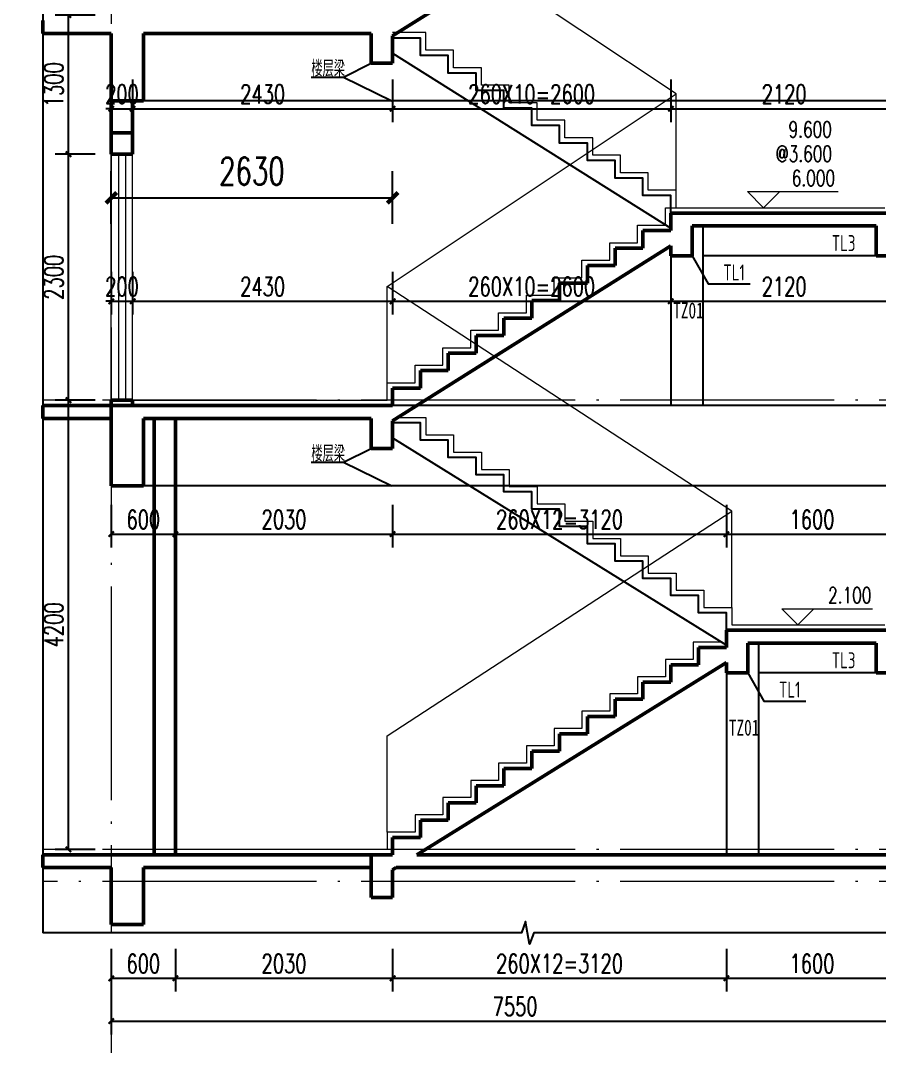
# Model space of a CAD drawing. Extents: x 3968514 to 5230306, y -516551 to -228246.
# Drawn here: x 5138046 to 5146074, y -487414 to -477822 of the extents above; entities that cross this region are included whole.
import ezdxf
from ezdxf.enums import TextEntityAlignment as Align

# ---------------------------------------------------------------- set-up
doc = ezdxf.new("R2010")
doc.units = 0
doc.header["$LTSCALE"] = 1000
doc.header["$MEASUREMENT"] = 0
doc.linetypes.add('DOTE', pattern=[2.42, 2, -0.2, 0.02, -0.2])
for name, color, linetype, lineweight in [('2-立面栏杆', 109, 'Continuous', 9), ('3-粉刷线', 71, 'Continuous', 13), ('AXIS', 3, 'Continuous', 15), ('DIM_ELEV', 3, 'Continuous', 15), ('DOTE', 1, 'DOTE', 9), ('PUB_DIM', 3, 'Continuous', 15), ('WALL', 140, 'Continuous', 50), ('WINDOW', 2, 'Continuous', 20)]:
    doc.layers.add(name, color=color, linetype=linetype, lineweight=lineweight)
for name, color, linetype in [('DIM_SYMB', 3, 'Continuous'), ('JG-墙柱', 6, 'Continuous'), ('JG-大样-文字', 3, 'Continuous'), ('PUB_TEXT', 7, 'Continuous'), ('S_E_STAIR', 4, 'Continuous'), ('STAIR', 2, 'Continuous')]:
    doc.layers.add(name, color=color, linetype=linetype)
doc.styles.add('_TCH_DIM', font='SIMPLEX', dxfattribs={"bigfont": 'GBCBIG'})
doc.styles.add('_TCH_DIM_T3', font='SIMPLEX.shx', dxfattribs={"width": 0.7, "bigfont": 'GBCBIG.shx'})
doc.styles.add('DIM_FONT', font='SIMPLEX', dxfattribs={"width": 0.7, "bigfont": 'GBCBIG'})
doc.styles.add('TSSD', font='tssdeng.shx', dxfattribs={"bigfont": 'hztxt.shx'})
doc.styles.add('样式 1', font='')
doc.styles.get('样式 1').set_extended_font_data('FangSong_GB2312')
doc.dimstyles.new('_TCH_ARCH&&100', dxfattribs={"dimtxt": 255, "dimasz": 100, "dimexe": 250, "dimexo": 300, "dimgap": 122.5, "dimtad": 1, "dimdec": 0, "dimzin": 0, "dimdsep": 46, "dimtxsty": '_TCH_DIM_T3', "dimblk": 'ARCHTICK', "dimcen": 0.09, "dimclrt": 7, "dimazin": 2, "dimtfac": 1, "dimtdec": 0, "dimtix": 1, "dimtmove": 2, "dimatfit": 3, "dimfxl": 150, "dimtolj": 1, "dimtzin": 0, "dimarcsym": 0})
doc.dimstyles.new('_TCH_ARCH&&50', dxfattribs={"dimscale": 0.5, "dimtxt": 350, "dimasz": 100, "dimexe": 250, "dimexo": 300, "dimgap": 100, "dimtad": 1, "dimdec": 0, "dimzin": 0, "dimdsep": 46, "dimtxsty": 'DIM_FONT', "dimblk": 'ARCHTICK', "dimcen": 0.09, "dimclrt": 7, "dimazin": 2, "dimtfac": 1, "dimtdec": 0, "dimtix": 1, "dimtmove": 2, "dimatfit": 3, "dimfxl": 1, "dimtolj": 1, "dimtzin": 0, "dimarcsym": 0})

# ---------------------------------------------------------------- blocks, each defined once
blk = doc.blocks.new('$TCHSYS$WIN2D')
for p, q in [((-0.5, 0.5), (0.5, 0.5)), ((-0.5, 0.5), (-0.5, -0.5)), ((0.5, 0.5), (0.5, -0.5)), ((0.5, 0.1667), (-0.5, 0.1667)), ((0.5, -0.1667), (-0.5, -0.1667)), ((-0.5, -0.5), (0.5, -0.5))]:
    blk.add_line(p, q)
blk = doc.blocks.new('_ArchTick')
at = {"color": 0, "linetype": 'ByBlock', "const_width": 0.4}
blk.add_lwpolyline([(-0.5, -0.5), (0.5, 0.5)], dxfattribs=at)
blk = doc.blocks.new('*D880')
at = {"layer": 'Defpoints', "color": 0, "transparency": 16777216}
for p in [(5141523.7, -479479.7), (5138893.5, -480021.6), (5141523.7, -480021.6)]:
    blk.add_point(p, dxfattribs=at)
at = {"layer": 'PUB_DIM', "color": 0, "lineweight": -2, "transparency": 16777216}
for p, q in [((5138893.5, -479721.6), (5138893.5, -479229.7)), ((5141523.7, -479721.6), (5141523.7, -479229.7)), ((5138893.5, -479479.7), (5141523.7, -479479.7))]:
    blk.add_line(p, q, dxfattribs=at)
at = {"layer": 'PUB_DIM', "color": 0, "lineweight": -2, "transparency": 16777216, "xscale": 100, "yscale": 100, "zscale": 100, "rotation": 180}
blk.add_blockref('_ArchTick', (5138893.5, -479479.7), dxfattribs=at)
at = {"layer": 'PUB_DIM', "color": 0, "lineweight": -2, "transparency": 16777216, "xscale": 100, "yscale": 100, "zscale": 100}
blk.add_blockref('_ArchTick', (5141523.7, -479479.7), dxfattribs=at)
at = {"layer": 'PUB_DIM', "color": 7, "transparency": 16777216, "insert": (5140208.6, -479229.7), "char_height": 255, "attachment_point": 5, "style": '_TCH_DIM_T3'}
blk.add_mtext('\\A1;2630', dxfattribs=at)
blk = doc.blocks.new('*D881')
at = {"layer": 'Defpoints', "color": 0, "transparency": 16777216}
for p in [(5138493.5, -481371.7), (5138893.5, -481371.7), (5138893.5, -485571.7)]:
    blk.add_point(p, dxfattribs=at)
at = {"layer": 'PUB_DIM', "color": 0, "lineweight": -2, "transparency": 16777216}
for p, q in [((5138743.5, -481371.7), (5138368.5, -481371.7)), ((5138493.5, -485571.7), (5138493.5, -481371.7)), ((5138743.5, -485571.7), (5138368.5, -485571.7))]:
    blk.add_line(p, q, dxfattribs=at)
at = {"layer": 'PUB_DIM', "color": 0, "lineweight": -2, "transparency": 16777216, "xscale": 50, "yscale": 50, "zscale": 50}
for p, rotation in [((5138493.5, -481371.7), 90), ((5138493.5, -485571.7), 270)]:
    blk.add_blockref('_ArchTick', p, dxfattribs=dict(at, rotation=rotation))
at = {"layer": 'PUB_DIM', "color": 7, "transparency": 16777216, "insert": (5138356, -483471.7), "char_height": 175, "attachment_point": 5, "rotation": 90, "style": 'DIM_FONT'}
blk.add_mtext('\\A1;4200', dxfattribs=at)
blk = doc.blocks.new('*D882')
at = {"layer": 'Defpoints', "color": 0, "transparency": 16777216}
for p in [(5138493.5, -479071.7), (5138893.5, -479071.7), (5138893.5, -481371.7)]:
    blk.add_point(p, dxfattribs=at)
at = {"layer": 'PUB_DIM', "color": 0, "lineweight": -2, "transparency": 16777216}
for p, q in [((5138743.5, -479071.7), (5138368.5, -479071.7)), ((5138493.5, -481371.7), (5138493.5, -479071.7)), ((5138743.5, -481371.7), (5138368.5, -481371.7))]:
    blk.add_line(p, q, dxfattribs=at)
at = {"layer": 'PUB_DIM', "color": 0, "lineweight": -2, "transparency": 16777216, "xscale": 50, "yscale": 50, "zscale": 50}
for p, rotation in [((5138493.5, -479071.7), 90), ((5138493.5, -481371.7), 270)]:
    blk.add_blockref('_ArchTick', p, dxfattribs=dict(at, rotation=rotation))
at = {"layer": 'PUB_DIM', "color": 7, "transparency": 16777216, "insert": (5138356, -480221.7), "char_height": 175, "attachment_point": 5, "rotation": 90, "style": 'DIM_FONT'}
blk.add_mtext('\\A1;2300', dxfattribs=at)
blk = doc.blocks.new('*D883')
at = {"layer": 'Defpoints', "color": 0, "transparency": 16777216}
for p in [(5138493.5, -477771.7), (5138893.5, -477771.7), (5138893.5, -479071.7)]:
    blk.add_point(p, dxfattribs=at)
at = {"layer": 'PUB_DIM', "color": 0, "lineweight": -2, "transparency": 16777216}
for p, q in [((5138743.5, -477771.7), (5138368.5, -477771.7)), ((5138493.5, -479071.7), (5138493.5, -477771.7)), ((5138743.5, -479071.7), (5138368.5, -479071.7))]:
    blk.add_line(p, q, dxfattribs=at)
at = {"layer": 'PUB_DIM', "color": 0, "lineweight": -2, "transparency": 16777216, "xscale": 50, "yscale": 50, "zscale": 50}
for p, rotation in [((5138493.5, -477771.7), 90), ((5138493.5, -479071.7), 270)]:
    blk.add_blockref('_ArchTick', p, dxfattribs=dict(at, rotation=rotation))
at = {"layer": 'PUB_DIM', "color": 7, "transparency": 16777216, "insert": (5138356, -478421.7), "char_height": 175, "attachment_point": 5, "rotation": 90, "style": 'DIM_FONT'}
blk.add_mtext('\\A1;1300', dxfattribs=at)
blk = doc.blocks.new('*D930')
at = {"layer": 'Defpoints', "color": 0, "transparency": 16777216}
for p in [(5144123.7, -478221.6), (5146243.6, -478221.6), (5146243.6, -478646.6)]:
    blk.add_point(p, dxfattribs=at)
at = {"layer": 'PUB_DIM', "color": 0, "lineweight": -2, "transparency": 16777216}
for p, q in [((5144123.7, -478371.6), (5144123.7, -478771.6)), ((5146243.6, -478371.6), (5146243.6, -478771.6)), ((5144123.7, -478646.6), (5146243.6, -478646.6))]:
    blk.add_line(p, q, dxfattribs=at)
at = {"layer": 'PUB_DIM', "color": 0, "lineweight": -2, "transparency": 16777216, "xscale": 50, "yscale": 50, "zscale": 50, "rotation": 180}
blk.add_blockref('_ArchTick', (5144123.7, -478646.6), dxfattribs=at)
at = {"layer": 'PUB_DIM', "color": 0, "lineweight": -2, "transparency": 16777216, "xscale": 50, "yscale": 50, "zscale": 50}
blk.add_blockref('_ArchTick', (5146243.6, -478646.6), dxfattribs=at)
at = {"layer": 'PUB_DIM', "color": 7, "transparency": 16777216, "insert": (5145183.7, -478509.1), "char_height": 175, "attachment_point": 5, "style": 'DIM_FONT'}
blk.add_mtext('\\A1;2120', dxfattribs=at)
blk = doc.blocks.new('*D931')
at = {"layer": 'Defpoints', "color": 0, "transparency": 16777216}
for p in [(5141523.7, -478221.6), (5144123.7, -478221.6), (5144123.7, -478646.6)]:
    blk.add_point(p, dxfattribs=at)
at = {"layer": 'PUB_DIM', "color": 0, "lineweight": -2, "transparency": 16777216}
for p, q in [((5141523.7, -478371.6), (5141523.7, -478771.6)), ((5144123.7, -478371.6), (5144123.7, -478771.6)), ((5141523.7, -478646.6), (5144123.7, -478646.6))]:
    blk.add_line(p, q, dxfattribs=at)
at = {"layer": 'PUB_DIM', "color": 0, "lineweight": -2, "transparency": 16777216, "xscale": 50, "yscale": 50, "zscale": 50, "rotation": 180}
blk.add_blockref('_ArchTick', (5141523.7, -478646.6), dxfattribs=at)
at = {"layer": 'PUB_DIM', "color": 0, "lineweight": -2, "transparency": 16777216, "xscale": 50, "yscale": 50, "zscale": 50}
blk.add_blockref('_ArchTick', (5144123.7, -478646.6), dxfattribs=at)
at = {"layer": 'PUB_DIM', "color": 7, "transparency": 16777216, "insert": (5142823.7, -478509.1), "char_height": 175, "attachment_point": 5, "style": 'DIM_FONT'}
blk.add_mtext('\\A1;260X10=2600', dxfattribs=at)
blk = doc.blocks.new('*D932')
at = {"layer": 'Defpoints', "color": 0, "transparency": 16777216}
for p in [(5139093.5, -478221.6), (5141523.7, -478221.6), (5141523.7, -478646.6)]:
    blk.add_point(p, dxfattribs=at)
at = {"layer": 'PUB_DIM', "color": 0, "lineweight": -2, "transparency": 16777216}
for p, q in [((5139093.5, -478371.6), (5139093.5, -478771.6)), ((5141523.7, -478371.6), (5141523.7, -478771.6)), ((5139093.5, -478646.6), (5141523.7, -478646.6))]:
    blk.add_line(p, q, dxfattribs=at)
at = {"layer": 'PUB_DIM', "color": 0, "lineweight": -2, "transparency": 16777216, "xscale": 50, "yscale": 50, "zscale": 50, "rotation": 180}
blk.add_blockref('_ArchTick', (5139093.5, -478646.6), dxfattribs=at)
at = {"layer": 'PUB_DIM', "color": 0, "lineweight": -2, "transparency": 16777216, "xscale": 50, "yscale": 50, "zscale": 50}
blk.add_blockref('_ArchTick', (5141523.7, -478646.6), dxfattribs=at)
at = {"layer": 'PUB_DIM', "color": 7, "transparency": 16777216, "insert": (5140308.6, -478509.1), "char_height": 175, "attachment_point": 5, "style": 'DIM_FONT'}
blk.add_mtext('\\A1;2430', dxfattribs=at)
blk = doc.blocks.new('*D933')
at = {"layer": 'Defpoints', "color": 0, "transparency": 16777216}
for p in [(5138893.5, -478221.6), (5139093.5, -478221.6), (5139093.5, -478646.6)]:
    blk.add_point(p, dxfattribs=at)
at = {"layer": 'PUB_DIM', "color": 0, "lineweight": -2, "transparency": 16777216}
for p, q in [((5138893.5, -478371.6), (5138893.5, -478771.6)), ((5139093.5, -478371.6), (5139093.5, -478771.6)), ((5138893.5, -478646.6), (5138843.5, -478646.6)), ((5138893.5, -478646.6), (5139093.5, -478646.6)), ((5139093.5, -478646.6), (5139143.5, -478646.6))]:
    blk.add_line(p, q, dxfattribs=at)
at = {"layer": 'PUB_DIM', "color": 0, "lineweight": -2, "transparency": 16777216, "xscale": 50, "yscale": 50, "zscale": 50}
blk.add_blockref('_ArchTick', (5138893.5, -478646.6), dxfattribs=at)
at = {"layer": 'PUB_DIM', "color": 0, "lineweight": -2, "transparency": 16777216, "xscale": 50, "yscale": 50, "zscale": 50, "rotation": 180}
blk.add_blockref('_ArchTick', (5139093.5, -478646.6), dxfattribs=at)
at = {"layer": 'PUB_DIM', "color": 7, "transparency": 16777216, "insert": (5138993.5, -478509.1), "char_height": 175, "attachment_point": 5, "style": 'DIM_FONT'}
blk.add_mtext('\\A1;200', dxfattribs=at)
blk = doc.blocks.new('*D935')
at = {"layer": 'Defpoints', "color": 0, "transparency": 16777216}
for p in [(5144123.7, -480021.6), (5146243.6, -480021.6), (5146243.6, -480446.6)]:
    blk.add_point(p, dxfattribs=at)
at = {"layer": 'PUB_DIM', "color": 0, "lineweight": -2, "transparency": 16777216}
for p, q in [((5144123.7, -480171.6), (5144123.7, -480571.6)), ((5146243.6, -480171.6), (5146243.6, -480571.6)), ((5144123.7, -480446.6), (5146243.6, -480446.6))]:
    blk.add_line(p, q, dxfattribs=at)
at = {"layer": 'PUB_DIM', "color": 0, "lineweight": -2, "transparency": 16777216, "xscale": 50, "yscale": 50, "zscale": 50, "rotation": 180}
blk.add_blockref('_ArchTick', (5144123.7, -480446.6), dxfattribs=at)
at = {"layer": 'PUB_DIM', "color": 0, "lineweight": -2, "transparency": 16777216, "xscale": 50, "yscale": 50, "zscale": 50}
blk.add_blockref('_ArchTick', (5146243.6, -480446.6), dxfattribs=at)
at = {"layer": 'PUB_DIM', "color": 7, "transparency": 16777216, "insert": (5145183.7, -480309.1), "char_height": 175, "attachment_point": 5, "style": 'DIM_FONT'}
blk.add_mtext('\\A1;2120', dxfattribs=at)
blk = doc.blocks.new('*D936')
at = {"layer": 'Defpoints', "color": 0, "transparency": 16777216}
for p in [(5141523.7, -480021.6), (5144123.7, -480021.6), (5144123.7, -480446.6)]:
    blk.add_point(p, dxfattribs=at)
at = {"layer": 'PUB_DIM', "color": 0, "lineweight": -2, "transparency": 16777216}
for p, q in [((5141523.7, -480171.6), (5141523.7, -480571.6)), ((5144123.7, -480171.6), (5144123.7, -480571.6)), ((5141523.7, -480446.6), (5144123.7, -480446.6))]:
    blk.add_line(p, q, dxfattribs=at)
at = {"layer": 'PUB_DIM', "color": 0, "lineweight": -2, "transparency": 16777216, "xscale": 50, "yscale": 50, "zscale": 50, "rotation": 180}
blk.add_blockref('_ArchTick', (5141523.7, -480446.6), dxfattribs=at)
at = {"layer": 'PUB_DIM', "color": 0, "lineweight": -2, "transparency": 16777216, "xscale": 50, "yscale": 50, "zscale": 50}
blk.add_blockref('_ArchTick', (5144123.7, -480446.6), dxfattribs=at)
at = {"layer": 'PUB_DIM', "color": 7, "transparency": 16777216, "insert": (5142823.7, -480309.1), "char_height": 175, "attachment_point": 5, "style": 'DIM_FONT'}
blk.add_mtext('\\A1;260X10=2600', dxfattribs=at)
blk = doc.blocks.new('*D937')
at = {"layer": 'Defpoints', "color": 0, "transparency": 16777216}
for p in [(5139093.6, -480021.6), (5141523.7, -480021.6), (5141523.7, -480446.6)]:
    blk.add_point(p, dxfattribs=at)
at = {"layer": 'PUB_DIM', "color": 0, "lineweight": -2, "transparency": 16777216}
for p, q in [((5139093.6, -480171.6), (5139093.6, -480571.6)), ((5141523.7, -480171.6), (5141523.7, -480571.6)), ((5139093.6, -480446.6), (5141523.7, -480446.6))]:
    blk.add_line(p, q, dxfattribs=at)
at = {"layer": 'PUB_DIM', "color": 0, "lineweight": -2, "transparency": 16777216, "xscale": 50, "yscale": 50, "zscale": 50, "rotation": 180}
blk.add_blockref('_ArchTick', (5139093.6, -480446.6), dxfattribs=at)
at = {"layer": 'PUB_DIM', "color": 0, "lineweight": -2, "transparency": 16777216, "xscale": 50, "yscale": 50, "zscale": 50}
blk.add_blockref('_ArchTick', (5141523.7, -480446.6), dxfattribs=at)
at = {"layer": 'PUB_DIM', "color": 7, "transparency": 16777216, "insert": (5140308.6, -480309.1), "char_height": 175, "attachment_point": 5, "style": 'DIM_FONT'}
blk.add_mtext('\\A1;2430', dxfattribs=at)
blk = doc.blocks.new('*D938')
at = {"layer": 'Defpoints', "color": 0, "transparency": 16777216}
for p in [(5138893.5, -480021.6), (5139093.6, -480021.6), (5139093.6, -480446.6)]:
    blk.add_point(p, dxfattribs=at)
at = {"layer": 'PUB_DIM', "color": 0, "lineweight": -2, "transparency": 16777216}
for p, q in [((5138893.5, -480171.6), (5138893.5, -480571.6)), ((5139093.6, -480171.6), (5139093.6, -480571.6)), ((5138893.5, -480446.6), (5138843.5, -480446.6)), ((5138893.5, -480446.6), (5139093.6, -480446.6)), ((5139093.6, -480446.6), (5139143.6, -480446.6))]:
    blk.add_line(p, q, dxfattribs=at)
at = {"layer": 'PUB_DIM', "color": 0, "lineweight": -2, "transparency": 16777216, "xscale": 50, "yscale": 50, "zscale": 50}
blk.add_blockref('_ArchTick', (5138893.5, -480446.6), dxfattribs=at)
at = {"layer": 'PUB_DIM', "color": 0, "lineweight": -2, "transparency": 16777216, "xscale": 50, "yscale": 50, "zscale": 50, "rotation": 180}
blk.add_blockref('_ArchTick', (5139093.6, -480446.6), dxfattribs=at)
at = {"layer": 'PUB_DIM', "color": 7, "transparency": 16777216, "insert": (5138993.5, -480309.1), "char_height": 175, "attachment_point": 5, "style": 'DIM_FONT'}
blk.add_mtext('\\A1;200', dxfattribs=at)
blk = doc.blocks.new('*D940')
at = {"layer": 'Defpoints', "color": 0, "transparency": 16777216}
for p in [(5144643.7, -482199.1), (5146243.6, -482199.1), (5146243.6, -482624.1)]:
    blk.add_point(p, dxfattribs=at)
at = {"layer": 'PUB_DIM', "color": 0, "lineweight": -2, "transparency": 16777216}
for p, q in [((5144643.7, -482349.1), (5144643.7, -482749.1)), ((5146243.6, -482349.1), (5146243.6, -482749.1)), ((5144643.7, -482624.1), (5146243.6, -482624.1))]:
    blk.add_line(p, q, dxfattribs=at)
at = {"layer": 'PUB_DIM', "color": 0, "lineweight": -2, "transparency": 16777216, "xscale": 50, "yscale": 50, "zscale": 50, "rotation": 180}
blk.add_blockref('_ArchTick', (5144643.7, -482624.1), dxfattribs=at)
at = {"layer": 'PUB_DIM', "color": 0, "lineweight": -2, "transparency": 16777216, "xscale": 50, "yscale": 50, "zscale": 50}
blk.add_blockref('_ArchTick', (5146243.6, -482624.1), dxfattribs=at)
at = {"layer": 'PUB_DIM', "color": 7, "transparency": 16777216, "insert": (5145443.7, -482486.6), "char_height": 175, "attachment_point": 5, "style": 'DIM_FONT'}
blk.add_mtext('\\A1;1600', dxfattribs=at)
blk = doc.blocks.new('*D941')
at = {"layer": 'Defpoints', "color": 0, "transparency": 16777216}
for p in [(5141523.7, -482199.1), (5144643.7, -482199.1), (5144643.7, -482624.1)]:
    blk.add_point(p, dxfattribs=at)
at = {"layer": 'PUB_DIM', "color": 0, "lineweight": -2, "transparency": 16777216}
for p, q in [((5141523.7, -482349.1), (5141523.7, -482749.1)), ((5144643.7, -482349.1), (5144643.7, -482749.1)), ((5141523.7, -482624.1), (5144643.7, -482624.1))]:
    blk.add_line(p, q, dxfattribs=at)
at = {"layer": 'PUB_DIM', "color": 0, "lineweight": -2, "transparency": 16777216, "xscale": 50, "yscale": 50, "zscale": 50, "rotation": 180}
blk.add_blockref('_ArchTick', (5141523.7, -482624.1), dxfattribs=at)
at = {"layer": 'PUB_DIM', "color": 0, "lineweight": -2, "transparency": 16777216, "xscale": 50, "yscale": 50, "zscale": 50}
blk.add_blockref('_ArchTick', (5144643.7, -482624.1), dxfattribs=at)
at = {"layer": 'PUB_DIM', "color": 7, "transparency": 16777216, "insert": (5143083.7, -482486.6), "char_height": 175, "attachment_point": 5, "style": 'DIM_FONT'}
blk.add_mtext('\\A1;260X12=3120', dxfattribs=at)
blk = doc.blocks.new('*D942')
at = {"layer": 'Defpoints', "color": 0, "transparency": 16777216}
for p in [(5139493.6, -482199.1), (5141523.7, -482199.1), (5141523.7, -482624.1)]:
    blk.add_point(p, dxfattribs=at)
at = {"layer": 'PUB_DIM', "color": 0, "lineweight": -2, "transparency": 16777216}
for p, q in [((5139493.6, -482349.1), (5139493.6, -482749.1)), ((5141523.7, -482349.1), (5141523.7, -482749.1)), ((5139493.6, -482624.1), (5141523.7, -482624.1))]:
    blk.add_line(p, q, dxfattribs=at)
at = {"layer": 'PUB_DIM', "color": 0, "lineweight": -2, "transparency": 16777216, "xscale": 50, "yscale": 50, "zscale": 50, "rotation": 180}
blk.add_blockref('_ArchTick', (5139493.6, -482624.1), dxfattribs=at)
at = {"layer": 'PUB_DIM', "color": 0, "lineweight": -2, "transparency": 16777216, "xscale": 50, "yscale": 50, "zscale": 50}
blk.add_blockref('_ArchTick', (5141523.7, -482624.1), dxfattribs=at)
at = {"layer": 'PUB_DIM', "color": 7, "transparency": 16777216, "insert": (5140508.7, -482486.6), "char_height": 175, "attachment_point": 5, "style": 'DIM_FONT'}
blk.add_mtext('\\A1;2030', dxfattribs=at)
blk = doc.blocks.new('*D943')
at = {"layer": 'Defpoints', "color": 0, "transparency": 16777216}
for p in [(5138893.5, -482199.1), (5139493.6, -482199.1), (5139493.6, -482624.1)]:
    blk.add_point(p, dxfattribs=at)
at = {"layer": 'PUB_DIM', "color": 0, "lineweight": -2, "transparency": 16777216}
for p, q in [((5138893.5, -482349.1), (5138893.5, -482749.1)), ((5139493.6, -482349.1), (5139493.6, -482749.1)), ((5138893.5, -482624.1), (5139493.6, -482624.1))]:
    blk.add_line(p, q, dxfattribs=at)
at = {"layer": 'PUB_DIM', "color": 0, "lineweight": -2, "transparency": 16777216, "xscale": 50, "yscale": 50, "zscale": 50, "rotation": 180}
blk.add_blockref('_ArchTick', (5138893.5, -482624.1), dxfattribs=at)
at = {"layer": 'PUB_DIM', "color": 0, "lineweight": -2, "transparency": 16777216, "xscale": 50, "yscale": 50, "zscale": 50}
blk.add_blockref('_ArchTick', (5139493.6, -482624.1), dxfattribs=at)
at = {"layer": 'PUB_DIM', "color": 7, "transparency": 16777216, "insert": (5139193.6, -482486.6), "char_height": 175, "attachment_point": 5, "style": 'DIM_FONT'}
blk.add_mtext('\\A1;600', dxfattribs=at)
blk = doc.blocks.new('*D944')
at = {"layer": 'Defpoints', "color": 0, "transparency": 16777216}
for p in [(5138893.5, -486351.2), (5146443.6, -486351.2), (5146443.6, -487176.2)]:
    blk.add_point(p, dxfattribs=at)
at = {"layer": 'PUB_DIM', "color": 0, "lineweight": -2, "transparency": 16777216}
for p, q in [((5138893.5, -486501.2), (5138893.5, -487301.2)), ((5146443.6, -486501.2), (5146443.6, -487301.2)), ((5138893.5, -487176.2), (5146443.6, -487176.2))]:
    blk.add_line(p, q, dxfattribs=at)
at = {"layer": 'PUB_DIM', "color": 0, "lineweight": -2, "transparency": 16777216, "xscale": 50, "yscale": 50, "zscale": 50, "rotation": 180}
blk.add_blockref('_ArchTick', (5138893.5, -487176.2), dxfattribs=at)
at = {"layer": 'PUB_DIM', "color": 0, "lineweight": -2, "transparency": 16777216, "xscale": 50, "yscale": 50, "zscale": 50}
blk.add_blockref('_ArchTick', (5146443.6, -487176.2), dxfattribs=at)
at = {"layer": 'PUB_DIM', "color": 7, "transparency": 16777216, "insert": (5142668.6, -487038.7), "char_height": 175, "attachment_point": 5, "style": 'DIM_FONT'}
blk.add_mtext('\\A1;7550', dxfattribs=at)
blk = doc.blocks.new('*D946')
at = {"layer": 'Defpoints', "color": 0, "transparency": 16777216}
for p in [(5144643.7, -486351.2), (5146243.6, -486351.2), (5146243.6, -486776.2)]:
    blk.add_point(p, dxfattribs=at)
at = {"layer": 'PUB_DIM', "color": 0, "lineweight": -2, "transparency": 16777216}
for p, q in [((5144643.7, -486501.2), (5144643.7, -486901.2)), ((5146243.6, -486501.2), (5146243.6, -486901.2)), ((5144643.7, -486776.2), (5146243.6, -486776.2))]:
    blk.add_line(p, q, dxfattribs=at)
at = {"layer": 'PUB_DIM', "color": 0, "lineweight": -2, "transparency": 16777216, "xscale": 50, "yscale": 50, "zscale": 50, "rotation": 180}
blk.add_blockref('_ArchTick', (5144643.7, -486776.2), dxfattribs=at)
at = {"layer": 'PUB_DIM', "color": 0, "lineweight": -2, "transparency": 16777216, "xscale": 50, "yscale": 50, "zscale": 50}
blk.add_blockref('_ArchTick', (5146243.6, -486776.2), dxfattribs=at)
at = {"layer": 'PUB_DIM', "color": 7, "transparency": 16777216, "insert": (5145443.7, -486638.7), "char_height": 175, "attachment_point": 5, "style": 'DIM_FONT'}
blk.add_mtext('\\A1;1600', dxfattribs=at)
blk = doc.blocks.new('*D947')
at = {"layer": 'Defpoints', "color": 0, "transparency": 16777216}
for p in [(5141523.7, -486351.2), (5144643.7, -486351.2), (5144643.7, -486776.2)]:
    blk.add_point(p, dxfattribs=at)
at = {"layer": 'PUB_DIM', "color": 0, "lineweight": -2, "transparency": 16777216}
for p, q in [((5141523.7, -486501.2), (5141523.7, -486901.2)), ((5144643.7, -486501.2), (5144643.7, -486901.2)), ((5141523.7, -486776.2), (5144643.7, -486776.2))]:
    blk.add_line(p, q, dxfattribs=at)
at = {"layer": 'PUB_DIM', "color": 0, "lineweight": -2, "transparency": 16777216, "xscale": 50, "yscale": 50, "zscale": 50, "rotation": 180}
blk.add_blockref('_ArchTick', (5141523.7, -486776.2), dxfattribs=at)
at = {"layer": 'PUB_DIM', "color": 0, "lineweight": -2, "transparency": 16777216, "xscale": 50, "yscale": 50, "zscale": 50}
blk.add_blockref('_ArchTick', (5144643.7, -486776.2), dxfattribs=at)
at = {"layer": 'PUB_DIM', "color": 7, "transparency": 16777216, "insert": (5143083.7, -486638.7), "char_height": 175, "attachment_point": 5, "style": 'DIM_FONT'}
blk.add_mtext('\\A1;260X12=3120', dxfattribs=at)
blk = doc.blocks.new('*D948')
at = {"layer": 'Defpoints', "color": 0, "transparency": 16777216}
for p in [(5139493.6, -486351.2), (5141523.7, -486351.2), (5141523.7, -486776.2)]:
    blk.add_point(p, dxfattribs=at)
at = {"layer": 'PUB_DIM', "color": 0, "lineweight": -2, "transparency": 16777216}
for p, q in [((5139493.6, -486501.2), (5139493.6, -486901.2)), ((5141523.7, -486501.2), (5141523.7, -486901.2)), ((5139493.6, -486776.2), (5141523.7, -486776.2))]:
    blk.add_line(p, q, dxfattribs=at)
at = {"layer": 'PUB_DIM', "color": 0, "lineweight": -2, "transparency": 16777216, "xscale": 50, "yscale": 50, "zscale": 50, "rotation": 180}
blk.add_blockref('_ArchTick', (5139493.6, -486776.2), dxfattribs=at)
at = {"layer": 'PUB_DIM', "color": 0, "lineweight": -2, "transparency": 16777216, "xscale": 50, "yscale": 50, "zscale": 50}
blk.add_blockref('_ArchTick', (5141523.7, -486776.2), dxfattribs=at)
at = {"layer": 'PUB_DIM', "color": 7, "transparency": 16777216, "insert": (5140508.7, -486638.7), "char_height": 175, "attachment_point": 5, "style": 'DIM_FONT'}
blk.add_mtext('\\A1;2030', dxfattribs=at)
blk = doc.blocks.new('*D949')
at = {"layer": 'Defpoints', "color": 0, "transparency": 16777216}
for p in [(5138893.5, -486351.2), (5139493.6, -486351.2), (5139493.6, -486776.2)]:
    blk.add_point(p, dxfattribs=at)
at = {"layer": 'PUB_DIM', "color": 0, "lineweight": -2, "transparency": 16777216}
for p, q in [((5138893.5, -486501.2), (5138893.5, -486901.2)), ((5139493.6, -486501.2), (5139493.6, -486901.2)), ((5138893.5, -486776.2), (5139493.6, -486776.2))]:
    blk.add_line(p, q, dxfattribs=at)
at = {"layer": 'PUB_DIM', "color": 0, "lineweight": -2, "transparency": 16777216, "xscale": 50, "yscale": 50, "zscale": 50, "rotation": 180}
blk.add_blockref('_ArchTick', (5138893.5, -486776.2), dxfattribs=at)
at = {"layer": 'PUB_DIM', "color": 0, "lineweight": -2, "transparency": 16777216, "xscale": 50, "yscale": 50, "zscale": 50}
blk.add_blockref('_ArchTick', (5139493.6, -486776.2), dxfattribs=at)
at = {"layer": 'PUB_DIM', "color": 7, "transparency": 16777216, "insert": (5139193.6, -486638.7), "char_height": 175, "attachment_point": 5, "style": 'DIM_FONT'}
blk.add_mtext('\\A1;600', dxfattribs=at)

msp = doc.modelspace()

# ---------------------------------------------------------------- linework, layer by layer
at = {"layer": '2-立面栏杆'}
for points in [[(5141473.68638, -484510.14056), (5144693.68638, -482410.12056), (5141473.68638, -480308.00056), (5144173.68638, -478507.96056), (5141473.68638, -476708.00056), (5144173.68638, -474907.96056), (5141473.68638, -473115.91056), (5144693.68638, -471090.90056), (5141458.68638, -469227.64144)], [(5144173.68638, -479407.96056), (5144173.68638, -478507.96056)], [(5141473.68638, -481208.00056), (5141473.68638, -480308.00056)], [(5144693.68638, -483310.12056), (5144693.68638, -482410.12056)], [(5141473.68638, -485410.14056), (5141473.68638, -484510.14056)]]:
    msp.add_lwpolyline(points, dxfattribs=at)
at = {"layer": '3-粉刷线'}
for points in [[(5144173.68638, -479571.60056), (5144173.68638, -479407.96056), (5143913.68638, -479407.96056), (5143913.68638, -479244.32056), (5143653.68638, -479244.32056), (5143653.68638, -479080.68056), (5143393.68638, -479080.68056), (5143393.68638, -478917.04056), (5143133.68638, -478917.04056), (5143133.68638, -478753.40056), (5142873.68638, -478753.40056), (5142873.68638, -478589.76056), (5142613.68638, -478589.76056), (5142613.68638, -478426.12056), (5142353.68638, -478426.12056), (5142353.68638, -478262.48056), (5142093.68638, -478262.48056), (5142093.68638, -478098.84056), (5141833.68638, -478098.84056), (5141833.68638, -477935.20056), (5141523.68638, -477935.20056)], [(5139093.57296, -481371.64438), (5141473.68638, -481371.64056), (5141473.68638, -481208.00056), (5141733.68638, -481208.00056), (5141733.68638, -481044.36056), (5141993.68638, -481044.36056), (5141993.68638, -480880.72056), (5142253.68638, -480880.72056), (5142253.68638, -480717.08056), (5142513.68638, -480717.08056), (5142513.68638, -480553.44056), (5142773.68638, -480553.44056), (5142773.68638, -480389.80056), (5143033.68638, -480389.80056), (5143033.68638, -480226.16056), (5143293.68638, -480226.16056), (5143293.68638, -480062.52056), (5143553.68638, -480062.52056), (5143553.68638, -479898.88056), (5143813.68638, -479898.88056), (5143813.68638, -479735.24056), (5144073.68638, -479735.24056), (5144073.68638, -479571.60056), (5146123.56438, -479571.60056)], [(5141571.74805, -481533.18056), (5141833.68638, -481533.18056), (5141833.68638, -481694.72056), (5142093.68638, -481694.72056), (5142093.68638, -481856.26056), (5142353.68638, -481856.26056), (5142353.68638, -482017.80056), (5142613.68638, -482017.80056), (5142613.68638, -482179.34056), (5142873.68638, -482179.34056), (5142873.68638, -482340.88056), (5143133.68638, -482340.88056), (5143133.68638, -482502.42056), (5143393.68638, -482502.42056), (5143393.68638, -482663.96056), (5143653.68638, -482663.96056), (5143653.68638, -482825.50056), (5143913.68638, -482825.50056), (5143913.68638, -482987.04056), (5144173.68638, -482987.04056), (5144173.68638, -483148.58056), (5144433.68638, -483148.58056), (5144433.68638, -483310.12056), (5144693.68638, -483310.12056), (5144693.68638, -483471.66056), (5146123.62538, -483471.66056)], [(5144595.6247, -483633.20056), (5144333.68638, -483633.20056), (5144333.68638, -483794.74056), (5144073.68638, -483794.74056), (5144073.68638, -483956.28056), (5143813.68638, -483956.28056), (5143813.68638, -484117.82056), (5143553.68638, -484117.82056), (5143553.68638, -484279.36056), (5143293.68638, -484279.36056), (5143293.68638, -484440.90056), (5143033.68638, -484440.90056), (5143033.68638, -484602.44056), (5142773.68638, -484602.44056), (5142773.68638, -484763.98056), (5142513.68638, -484763.98056), (5142513.68638, -484925.52056), (5142253.68638, -484925.52056), (5142253.68638, -485087.06056), (5141993.68638, -485087.06056), (5141993.68638, -485248.60056), (5141733.68638, -485248.60056), (5141733.68638, -485410.14056), (5141473.68638, -485410.14056), (5141473.68638, -485571.68056), (5139493.62919, -485571.68056)]]:
    msp.add_lwpolyline(points, dxfattribs=at)
at = {"layer": 'AXIS'}
msp.add_line((5138893.51959, -486501.18151), (5138893.51959, -487526.18151), dxfattribs=at)
at = {"layer": 'DIM_ELEV'}
for p, q in [((5144991.65588, -479571.60056), (5144841.65588, -479421.60056)), ((5144841.65588, -479421.60056), (5145689.52679, -479421.60056)), ((5144991.65588, -479571.60056), (5145141.65588, -479421.60056)), ((5144641.65588, -479571.60056), (5145141.65588, -479571.60056)), ((5145311.15588, -483471.66056), (5145161.15588, -483321.66056)), ((5145161.15588, -483321.66056), (5146009.02679, -483321.66056)), ((5145311.15588, -483471.66056), (5145461.15588, -483321.66056)), ((5144961.15588, -483471.66056), (5145461.15588, -483471.66056))]:
    msp.add_line(p, q, dxfattribs=at)
at = {"layer": 'DIM_SYMB'}
for points in [[(5138255.51959, -468533.18151), (5138255.51959, -477329.68151), (5138465.51959, -477406.11526), (5138045.51959, -477480.17259), (5138255.51959, -477554.68151), (5138255.51959, -486351.18151)], [(5147316.67332, -486351.18151), (5142842.34645, -486351.18151), (5142804.12958, -486456.18151), (5142767.10091, -486246.18151), (5142729.84645, -486351.18151), (5138255.51959, -486351.18151)]]:
    msp.add_lwpolyline(points, dxfattribs=at)
at = {"layer": 'DOTE', "color": 1}
for p, q in [((5138893.51959, -466171.68438), (5138893.51959, -486351.18151)), ((5148070.67038, -481371.68438), (5138255.51959, -481371.68438)), ((5148070.67038, -485571.68438), (5138255.51959, -485571.68438)), ((5148070.67038, -485871.68438), (5138255.51959, -485871.68438))]:
    msp.add_line(p, q, dxfattribs=at)
at = {"layer": 'JG-墙柱'}
for points in [[(5144423.68638, -479741.60056), (5144423.68638, -481421.66806)], [(5144123.68638, -480021.60056), (5144123.68638, -481421.66522)], [(5146043.68638, -480021.60056), (5144423.68638, -480021.60056)], [(5144943.68638, -483641.66056), (5144943.68638, -485621.68575)], [(5144643.68638, -483921.66056), (5144643.68638, -485621.68695)], [(5146043.68638, -483921.66056), (5144943.68638, -483921.66056)]]:
    msp.add_lwpolyline(points, dxfattribs=at)
at = {"layer": 'JG-大样-文字'}
for points in [[(5141065.50877, -478350.32273), (5141323.68638, -478221.64056)], [(5140763.68641, -478350.32273), (5141065.50877, -478350.32273)], [(5141065.50877, -478350.32273), (5141517.5429, -478571.68439)], [(5144323.68638, -480021.60056), (5144473.19456, -480284.31713), (5144866.69456, -480284.31713)], [(5141065.50879, -481950.32272), (5141323.6864, -481821.64055)], [(5140763.68643, -481950.32272), (5141065.50879, -481950.32272)], [(5141065.50879, -481950.32272), (5141517.54293, -482171.68438)], [(5144843.68638, -483921.66056), (5144993.19456, -484184.37713), (5145386.69456, -484184.37713)]]:
    msp.add_lwpolyline(points, dxfattribs=at)
at = {"layer": 'S_E_STAIR', "color": 2}
for points in [[(5146143.62917, -478571.68439), (5139193.57389, -478571.68439)], [(5146143.62919, -481421.68438), (5141523.68638, -481421.64056)], [(5146143.62919, -482171.68438), (5139193.57391, -482171.68438)]]:
    msp.add_lwpolyline(points, dxfattribs=at)
at = {"layer": 'STAIR'}
for p, q in [((5141523.68638, -478126.98984), (5144123.68638, -479763.38984)), ((5141523.68638, -481724.45595), (5144643.68638, -483662.93595))]:
    msp.add_line(p, q, dxfattribs=at)
for points in [[(5144123.68638, -479621.60056), (5144123.68638, -479457.96056), (5143863.68638, -479457.96056), (5143863.68638, -479294.32056), (5143603.68638, -479294.32056), (5143603.68638, -479130.68056), (5143343.68638, -479130.68056), (5143343.68638, -478967.04056), (5143083.68638, -478967.04056), (5143083.68638, -478803.40056), (5142823.68638, -478803.40056), (5142823.68638, -478639.76056), (5142563.68638, -478639.76056), (5142563.68638, -478476.12056), (5142303.68638, -478476.12056), (5142303.68638, -478312.48056), (5142043.68638, -478312.48056), (5142043.68638, -478148.84056), (5141783.68638, -478148.84056), (5141783.68638, -477985.20056), (5141523.68638, -477985.20056)], [(5144643.68638, -483521.66056), (5144643.68638, -483360.12056), (5144383.68638, -483360.12056), (5144383.68638, -483198.58056), (5144123.68638, -483198.58056), (5144123.68638, -483037.04056), (5143863.68638, -483037.04056), (5143863.68638, -482875.50056), (5143603.68638, -482875.50056), (5143603.68638, -482713.96056), (5143343.68638, -482713.96056), (5143343.68638, -482552.42056), (5143083.68638, -482552.42056), (5143083.68638, -482390.88056), (5142823.68638, -482390.88056), (5142823.68638, -482229.34056), (5142563.68638, -482229.34056), (5142563.68638, -482067.80056), (5142303.68638, -482067.80056), (5142303.68638, -481906.26056), (5142043.68638, -481906.26056), (5142043.68638, -481744.72056), (5141783.68638, -481744.72056), (5141783.68638, -481583.18056), (5141523.68638, -481583.18056)]]:
    msp.add_lwpolyline(points, dxfattribs=at)
at = {"layer": 'WALL'}
for p, q in [((5141523.68638, -477963.42984), (5144123.68638, -476327.02984)), ((5138255.51959, -477941.64056), (5138255.51959, -477821.64056)), ((5138893.57391, -477941.64056), (5138255.51959, -477941.64056)), ((5138893.57391, -477941.64056), (5138893.57391, -478571.68628)), ((5139193.57391, -478571.68628), (5139193.57391, -477941.64056)), ((5139193.57391, -477941.64056), (5141323.68638, -477941.64056)), ((5141323.68638, -477941.64056), (5141323.68638, -478221.64056)), ((5141523.68638, -478221.64056), (5141523.68638, -477963.42984)), ((5141323.68638, -478221.64056), (5141523.68638, -478221.64056)), ((5138893.5253, -478871.68441), (5138893.51959, -478571.68628)), ((5138893.57391, -478571.68628), (5139193.57391, -478571.68628)), ((5139093.5253, -478871.68441), (5139093.51959, -478571.68247)), ((5139093.52912, -478871.68441), (5138893.52912, -478871.68441)), ((5138893.52912, -478871.68441), (5138893.52912, -479071.68441)), ((5139093.52912, -479071.68441), (5139093.52912, -478871.68441)), ((5138893.52912, -479071.68441), (5139093.52912, -479071.68441)), ((5146243.62919, -479621.60056), (5144123.68638, -479621.60056)), ((5144123.68638, -479621.60056), (5144123.68638, -479785.24056)), ((5144123.68638, -479785.24056), (5143863.68638, -479785.24056)), ((5143863.68638, -479785.24056), (5143863.68638, -479948.88056)), ((5144323.68638, -480021.60056), (5144323.68638, -479741.60056)), ((5144323.68638, -479741.60056), (5146043.68638, -479741.60056)), ((5146043.68638, -479741.60056), (5146043.68638, -480021.60056)), ((5141523.68638, -481563.42984), (5144123.68638, -479927.02984)), ((5143863.68638, -479948.88056), (5143603.68638, -479948.88056)), ((5143603.68638, -479948.88056), (5143603.68638, -480112.52056)), ((5144123.68638, -479927.02984), (5144123.68638, -480021.60056)), ((5144123.68638, -480021.60056), (5144323.68638, -480021.60056)), ((5146043.68638, -480021.60056), (5146243.62919, -480021.60056)), ((5143603.68638, -480112.52056), (5143343.68638, -480112.52056)), ((5143343.68638, -480112.52056), (5143343.68638, -480276.16056)), ((5143343.68638, -480276.16056), (5143083.68638, -480276.16056)), ((5143083.68638, -480276.16056), (5143083.68638, -480439.80056)), ((5143083.68638, -480439.80056), (5142823.68638, -480439.80056)), ((5142823.68638, -480439.80056), (5142823.68638, -480603.44056)), ((5142823.68638, -480603.44056), (5142563.68638, -480603.44056)), ((5142563.68638, -480603.44056), (5142563.68638, -480767.08056)), ((5142563.68638, -480767.08056), (5142303.68638, -480767.08056)), ((5142303.68638, -480767.08056), (5142303.68638, -480930.72056)), ((5142303.68638, -480930.72056), (5142043.68638, -480930.72056)), ((5142043.68638, -480930.72056), (5142043.68638, -481094.36056)), ((5142043.68638, -481094.36056), (5141783.68638, -481094.36056)), ((5141783.68638, -481094.36056), (5141783.68638, -481258.00056)), ((5141783.68638, -481258.00056), (5141523.68638, -481258.00056)), ((5141523.68638, -481258.00056), (5141523.68638, -481421.64056)), ((5138893.51959, -481421.64056), (5138255.51959, -481421.64056)), ((5138255.51959, -481541.64056), (5138255.51959, -481421.64056)), ((5141523.68638, -481421.64056), (5138893.51959, -481421.64056)), ((5138893.51959, -481421.64056), (5138893.51959, -482171.68628)), ((5139093.57296, -481371.6806), (5138893.57296, -481371.68441)), ((5138893.57296, -481371.68441), (5138893.57391, -481421.64056)), ((5139093.57391, -481421.63675), (5139093.57296, -481371.6806)), ((5138893.51959, -481541.64056), (5138255.51959, -481541.64056)), ((5139193.57391, -482171.68628), (5139193.57391, -481541.64056)), ((5139193.57391, -481541.64056), (5141323.68638, -481541.64056)), ((5139293.62919, -485621.68217), (5139293.56343, -481541.64217)), ((5139493.62919, -485621.67895), (5139493.56343, -481541.63895)), ((5141323.68638, -481541.64056), (5141323.68638, -481821.64056)), ((5141523.68638, -481821.64056), (5141523.68638, -481563.42984)), ((5141323.68638, -481821.64056), (5141523.68638, -481821.64056)), ((5138893.51959, -482171.68628), (5139193.57391, -482171.68628)), ((5146243.62919, -483521.66056), (5144643.68638, -483521.66056)), ((5144643.68638, -483521.66056), (5144643.68638, -483683.20056)), ((5144643.68638, -483683.20056), (5144383.68638, -483683.20056)), ((5144383.68638, -483683.20056), (5144383.68638, -483844.74056)), ((5144843.68638, -483921.66056), (5144843.68638, -483641.66056)), ((5144843.68638, -483641.66056), (5146043.68638, -483641.66056)), ((5146043.68638, -483641.66056), (5146043.68638, -483921.66056)), ((5141751.04145, -485621.69849), (5144643.68638, -483824.47595)), ((5144383.68638, -483844.74056), (5144123.68638, -483844.74056)), ((5144123.68638, -483844.74056), (5144123.68638, -484006.28056)), ((5144643.68638, -483824.47595), (5144643.68638, -483921.66056)), ((5144123.68638, -484006.28056), (5143863.68638, -484006.28056)), ((5143863.68638, -484006.28056), (5143863.68638, -484167.82056)), ((5144643.68638, -483921.66056), (5144843.68638, -483921.66056)), ((5146043.68638, -483921.66056), (5146243.62919, -483921.66056)), ((5143863.68638, -484167.82056), (5143603.68638, -484167.82056)), ((5143603.68638, -484167.82056), (5143603.68638, -484329.36056)), ((5143603.68638, -484329.36056), (5143343.68638, -484329.36056)), ((5143343.68638, -484329.36056), (5143343.68638, -484490.90056)), ((5143343.68638, -484490.90056), (5143083.68638, -484490.90056)), ((5143083.68638, -484490.90056), (5143083.68638, -484652.44056)), ((5143083.68638, -484652.44056), (5142823.68638, -484652.44056)), ((5142823.68638, -484652.44056), (5142823.68638, -484813.98056)), ((5142823.68638, -484813.98056), (5142563.68638, -484813.98056)), ((5142563.68638, -484813.98056), (5142563.68638, -484975.52056)), ((5142563.68638, -484975.52056), (5142303.68638, -484975.52056)), ((5142303.68638, -484975.52056), (5142303.68638, -485137.06056)), ((5142303.68638, -485137.06056), (5142043.68638, -485137.06056)), ((5142043.68638, -485137.06056), (5142043.68638, -485298.60056)), ((5142043.68638, -485298.60056), (5141783.68638, -485298.60056)), ((5141783.68638, -485298.60056), (5141783.68638, -485460.14056)), ((5141783.68638, -485460.14056), (5141523.68638, -485460.14056)), ((5141523.68638, -485460.14056), (5141523.68638, -485621.68056)), ((5138893.51959, -485621.69658), (5138255.51891, -485621.7002)), ((5138255.51959, -485741.7002), (5138255.51891, -485621.7002)), ((5139193.62252, -485621.68056), (5138893.51959, -485621.68056)), ((5138893.51959, -485621.68056), (5138893.51959, -485621.69659)), ((5141323.63125, -485621.68056), (5139193.62252, -485621.69469)), ((5139193.62252, -485621.69469), (5139193.62252, -485621.68056)), ((5139293.62919, -485621.68217), (5139493.62919, -485621.67895)), ((5141323.63205, -485741.68056), (5141323.63125, -485621.68056)), ((5141523.68638, -485621.68056), (5141323.68638, -485621.68056)), ((5141323.68638, -485621.68056), (5141323.68638, -486021.43159)), ((5146243.62871, -485621.68056), (5141751.04145, -485621.69849)), ((5138893.51959, -485741.69658), (5138255.51959, -485741.7002)), ((5138893.51959, -485741.69659), (5138893.51959, -486271.72549)), ((5141323.63205, -485741.68056), (5139193.62252, -485741.69469)), ((5139193.62252, -486271.72549), (5139193.62252, -485741.69469)), ((5141523.68638, -485762.95595), (5141557.89919, -485741.69926)), ((5141523.68638, -486021.68056), (5141523.68638, -485762.95595)), ((5146243.62919, -485741.68056), (5141557.89919, -485741.69926)), ((5141323.68638, -486021.43159), (5141323.68638, -486021.68056)), ((5141323.68638, -486021.68056), (5141523.68638, -486021.68056)), ((5138893.51959, -486271.72549), (5139193.62252, -486271.72549))]:
    msp.add_line(p, q, dxfattribs=at)

# ---------------------------------------------------------------- block references
at = {"layer": 'WINDOW', "xscale": 2300, "yscale": 200, "zscale": 2300, "rotation": 90.00109216415893}
msp.add_blockref('$TCHSYS$WIN2D', (5138993.55104, -480221.6825), dxfattribs=at)

# ---------------------------------------------------------------- texts
at = {"layer": 'JG-墙柱', "color": 0, "style": '样式 1', "width": 0.7}
for p in [(5144146.3418, -480607.21651), (5144666.3418, -484507.27651)]:
    msp.add_text('TZ01', height=150, dxfattribs=at).set_placement(p)
at = {"layer": 'JG-大样-文字', "style": 'TSSD', "width": 0.7}
for p in [(5140764.06654, -478345.05613), (5140764.06657, -481945.05612)]:
    msp.add_text('楼层梁', height=150, dxfattribs=at).set_placement(p)
for s, rotation, p in [('TL3', 359.999999973, (5145849.87192, -479977.63374)), ('TL1', 0.000000027, (5144815.73817, -480252.31618)), ('TL3', 359.999999973, (5145849.87192, -483877.69375)), ('TL1', 0.000000027, (5145335.73817, -484152.37618))]:
    msp.add_text(s, height=150, rotation=rotation, dxfattribs=at).set_placement(p, align=Align.RIGHT)
at = {"layer": 'PUB_TEXT', "color": 7, "style": '_TCH_DIM', "width": 0.705882}
for s, p in [('9.600', (5145224.52679, -478914.10056)), ('@3.600', (5145104.52679, -479141.60056)), ('6.000', (5145254.52679, -479369.10056)), ('2.100', (5145594.02679, -483269.16056))]:
    msp.add_text(s, height=148.75, dxfattribs=at).set_placement(p)

# ---------------------------------------------------------------- dimensions: what is measured, and where the dimension line sits
at = {"layer": 'PUB_DIM'}
for p1, p2, distance, dimstyle, picture, middle in [((5138893.52833, -479071.68594), (5138893.52833, -477771.65187), 400, '_TCH_ARCH&&50', '*D883', (5138356.02833, -478421.6689)), ((5138893.51959, -478221.64056), (5139093.52102, -478221.64056), -425, '_TCH_ARCH&&50', '*D933', (5138993.5203, -478509.14056)), ((5139093.52102, -478221.64056), (5141523.68638, -478221.64056), -425, '_TCH_ARCH&&50', '*D932', (5140308.6037, -478509.14056)), ((5144123.68308, -478221.64056), (5146243.62919, -478221.64056), -425, '_TCH_ARCH&&50', '*D930', (5145183.65613, -478509.14056)), ((5138893.52833, -481371.65187), (5138893.52833, -479071.68594), 400, '_TCH_ARCH&&50', '*D882', (5138356.02833, -480221.6689)), ((5138893.51959, -480021.60056), (5141523.68967, -480021.60056), 541.85893, '_TCH_ARCH&&100', '*D880', (5140208.60463, -479229.74164)), ((5138893.52288, -480021.60056), (5139093.55533, -480021.60056), -425, '_TCH_ARCH&&50', '*D938', (5138993.53911, -480309.10056)), ((5139093.55533, -480021.60056), (5141523.68967, -480021.60056), -425, '_TCH_ARCH&&50', '*D937', (5140308.6225, -480309.10056)), ((5144123.68638, -480021.60056), (5146243.63249, -480021.60056), -425, '_TCH_ARCH&&50', '*D935', (5145183.65943, -480309.10056)), ((5138893.52833, -485571.69187), (5138893.52833, -481371.65187), 400, '_TCH_ARCH&&50', '*D881', (5138356.02833, -483471.67187)), ((5138893.51959, -482199.14056), (5139493.62919, -482199.14056), -425, '_TCH_ARCH&&50', '*D943', (5139193.57439, -482486.64056)), ((5139493.62919, -482199.14056), (5141523.68638, -482199.14056), -425, '_TCH_ARCH&&50', '*D942', (5140508.65778, -482486.64056)), ((5144643.68638, -482199.14056), (5146243.62919, -482199.14056), -425, '_TCH_ARCH&&50', '*D940', (5145443.65778, -482486.64056)), ((5138893.51959, -486351.18151), (5146443.62919, -486351.18151), -825, '_TCH_ARCH&&50', '*D944', (5142668.57439, -487038.68151)), ((5138893.51959, -486351.18151), (5139493.62919, -486351.18151), -425, '_TCH_ARCH&&50', '*D949', (5139193.57439, -486638.68151)), ((5139493.62919, -486351.18151), (5141523.68638, -486351.18151), -425, '_TCH_ARCH&&50', '*D948', (5140508.65778, -486638.68151)), ((5144643.68638, -486351.18151), (5146243.62919, -486351.18151), -425, '_TCH_ARCH&&50', '*D946', (5145443.65778, -486638.68151))]:
    dim = msp.add_aligned_dim(p1=p1, p2=p2, distance=distance, dimstyle=dimstyle, dxfattribs=at)
    dim.commit()
    dim.dimension.update_dxf_attribs({"geometry": picture, "text_midpoint": middle})
for p1, p2, text, picture, middle in [((5141523.68638, -478221.64056), (5144123.68308, -478221.64056), '260X10=2600', '*D931', (5142823.68473, -478509.14056)), ((5141523.68967, -480021.60056), (5144123.68638, -480021.60056), '260X10=2600', '*D936', (5142823.68802, -480309.10056)), ((5141523.68638, -482199.14056), (5144643.68638, -482199.14056), '260X12=3120', '*D941', (5143083.68638, -482486.64056)), ((5141523.68638, -486351.18151), (5144643.68638, -486351.18151), '260X12=3120', '*D947', (5143083.68638, -486638.68151))]:
    dim = msp.add_aligned_dim(p1=p1, p2=p2, distance=-425, text=text, dimstyle='_TCH_ARCH&&50', dxfattribs=at)
    dim.commit()
    dim.dimension.update_dxf_attribs({"geometry": picture, "text_midpoint": middle})

doc.saveas('drawing.dxf')
